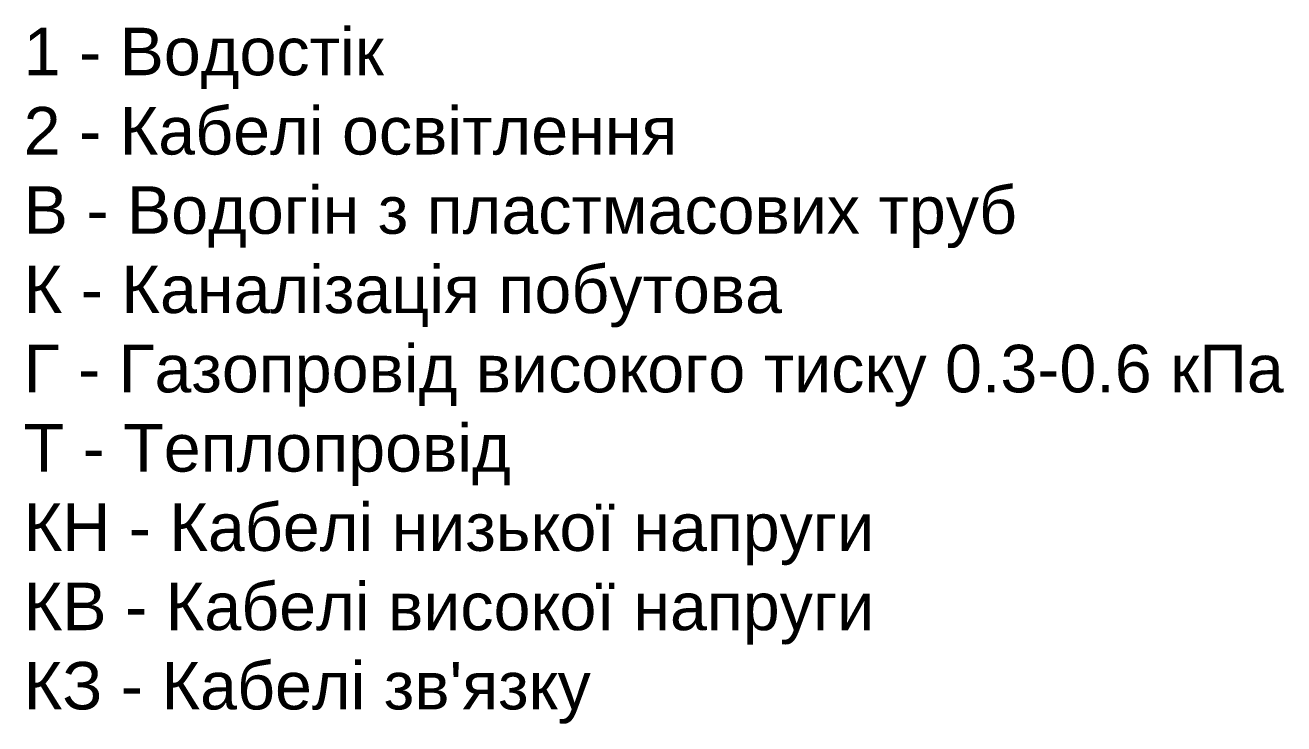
# Model space of a CAD drawing. Header units: millimetres. Extents: x -2123 to 34701, y -1286 to 835.
# Drawn here: x 1653.85 to 1673.71, y 595.18 to 606.19 of the extents above; entities that cross this region are included whole.
import ezdxf

# ---------------------------------------------------------------- set-up
doc = ezdxf.new("R2010")
doc.units = ezdxf.units.MM
doc.layers.get('0').update_dxf_attribs({"lineweight": 15})
doc.layers.add('Дор. Розм.', color=7, linetype='Continuous', lineweight=50)
doc.styles.get("Standard").update_dxf_attribs({"font": 'arial.ttf'})

# ---------------------------------------------------------------- blocks, each defined once
blk = doc.blocks.new('2')
at = {"color": 0, "ltscale": 1000}
note = blk.add_mtext_static_columns([''] * 2, width=21772.0976, gutter_width=1301.64, height=10678.91, dxfattribs=dict(at, insert=(15635.516, 6590.968), char_height=750, attachment_point=1))
for column, words in zip([note] + note.columns.linked_columns, ['1 - Водостік\\P2 - Кабелі освітлення\\PВ - Водогін з пластмасових труб\\PК - Каналізація побутова\\PГ - Газопровід високого тиску 0.3-0.6 кПа\\P', "Т - Теплопровід\\PКН - Кабелі низької напруги\\PКВ - Кабелі високої напруги\\PКЗ - Кабелі зв'язку"]):
    column.text = words

msp = doc.modelspace()

# ---------------------------------------------------------------- block references
at = {"layer": 'Дор. Розм.', "xscale": 0.001, "yscale": 0.001, "zscale": 0.001}
msp.add_blockref('2', (1638.187, 599.564), dxfattribs=at)

doc.saveas('drawing.dxf')
